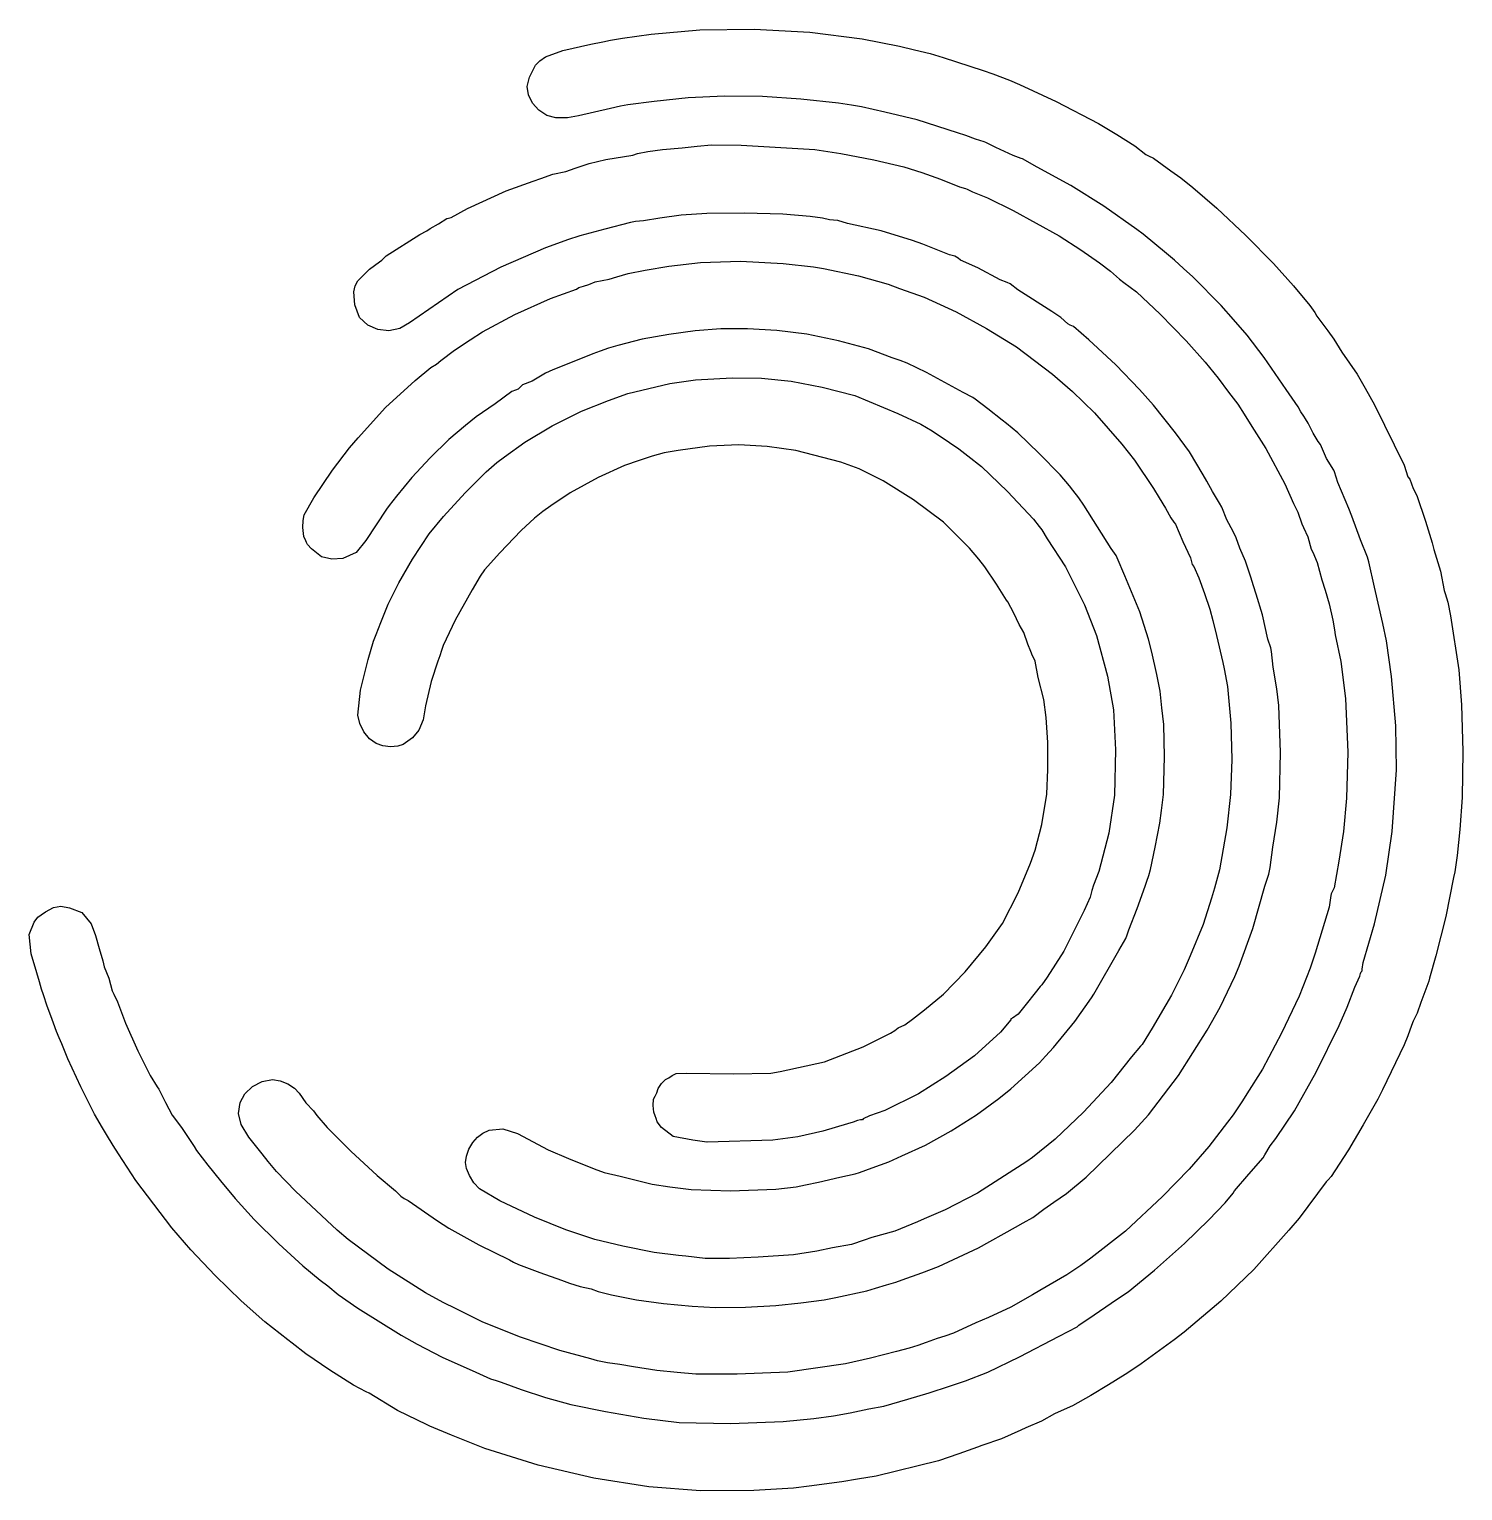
# Model space of a CAD drawing. Extents: x 29 to 176, y 132 to 282.
import ezdxf

# ---------------------------------------------------------------- set-up
doc = ezdxf.new("R2010")
doc.units = 0

msp = doc.modelspace()

# ---------------------------------------------------------------- linework, layer by layer
at = {"layer": 'Ebene 1', "color": 10}
for points in [[(98.269978, 132.20995), (92.979853, 132.603996), (87.314139, 133.498877), (81.596947, 134.831177), (76.152387, 136.53748), (72.720355, 137.89833), (70.495887, 138.82405), (70.22539, 138.98467), (67.200438, 140.46199), (64.267383, 142.21681), (63.981376, 142.37092), (62.686256, 143.04776), (60.256717, 144.587051), (57.79312, 146.265455), (56.395828, 147.35963), (55.943801, 147.70743), (53.582803, 149.54733), (51.155419, 151.704772), (48.48369, 154.303117), (45.971816, 156.934564), (44.023997, 159.19131), (40.339076, 164.029044), (38.564094, 166.77439), (38.034238, 167.63239), (37.347729, 168.77642), (36.929711, 169.45061), (36.121326, 170.842888), (34.712044, 173.667814), (33.371459, 176.538502), (32.769166, 178.06807), (32.483161, 178.68001), (32.202047, 179.34735), (31.916042, 180.19072), (31.624742, 180.95339), (31.249873, 181.93261), (30.875003, 183.08617), (30.678976, 183.6666), (30.450501, 184.41975), (30.183155, 185.36467), (29.599378, 187.315797), (29.411801, 189.28884), (29.916336, 190.549902), (30.27875, 191.046588), (30.631289, 191.31559), (31.087404, 191.62261), (31.906325, 192.04601), (32.652819, 192.188592), (33.557238, 192.03311), (34.819804, 191.52829), (35.761331, 190.373041), (36.213752, 189.19722), (36.588622, 187.84348), (36.963491, 186.58823), (37.096487, 185.96914), (37.582944, 184.811994), (37.923311, 183.51306), (38.083801, 183.17206), (38.481729, 182.36172), (39.2998, 180.192583), (40.565901, 177.336529), (41.801878, 174.82023), (42.529575, 173.67036), (42.69005, 173.4093), (43.402863, 172.04284), (44.070207, 170.73088), (44.201607, 170.58788), (45.098841, 169.39619), (46.065994, 167.95254), (46.312776, 167.53716), (46.557059, 167.12178), (47.746456, 165.63047), (49.01371, 164.00977), (50.525301, 162.19842), (52.483349, 160.052037), (55.00354, 157.544751), (57.465319, 155.271962), (59.248133, 153.82907), (60.040917, 153.24049), (61.10678, 152.353141), (63.125833, 150.94033), (67.572315, 148.18402), (69.192996, 147.23817), (71.781779, 145.907124), (75.21505, 144.36568), (76.714864, 143.67962), (77.318658, 143.51279), (77.804868, 143.36979), (79.870436, 142.58874), (82.349121, 141.78528), (84.947415, 141.072265), (88.530056, 140.326344), (92.454277, 139.667773), (96.077308, 139.21681), (101.337166, 139.12233), (106.75478, 139.31942), (109.90084, 139.61956), (111.90287, 139.89071), (113.61889, 140.19215), (115.52559, 140.60008), (117.05095, 140.88926), (119.52965, 141.60016), (121.72235, 142.2719), (123.81971, 142.94182), (125.44041, 143.50367), (127.72844, 144.37498), (130.96983, 145.95536), (135.04892, 148.06586), (136.90795, 149.04227), (137.07125, 149.1857), (138.64427, 150.27741), (140.36977, 151.46867), (140.71448, 151.71165), (142.128118, 152.632157), (144.838506, 154.856727), (147.905214, 157.579931), (150.38781, 159.99634), (152.08647, 161.75894), (152.89683, 162.75351), (153.03983, 162.99293), (154.5083, 164.67717), (155.98599, 166.36142), (156.13821, 166.68846), (156.71021, 167.60342), (157.28222, 168.34748), (159.18977, 171.19816), (161.408999, 175.16344), (163.76088, 179.93074), (164.58468, 181.83744), (165.39066, 183.89003), (165.88836, 184.99955), (165.94956, 185.28266), (166.03586, 185.46016), (166.143705, 185.539797), (166.12786, 185.73126), (166.24071, 186.40748), (167.401319, 190.373812), (168.55214, 195.37498), (169.20522, 199.855714), (169.66275, 206.190324), (169.57905, 210.701894), (169.140074, 215.760893), (168.64052, 219.40646), (168.26371, 221.210708), (167.40205, 224.906716), (166.81594, 227.512533), (166.66488, 228.011257), (165.97448, 229.79084), (165.06758, 232.216667), (164.75698, 232.985522), (163.63424, 235.653373), (163.28821, 236.749723), (163.23061, 236.94095), (162.476598, 238.123312), (161.8585, 239.565655), (161.6097, 239.855667), (161.1016, 240.73681), (160.58773, 241.733765), (160.33314, 242.207709), (160.15532, 242.470368), (159.84362, 242.899374), (159.5689, 243.423716), (158.33573, 245.215948), (156.092324, 248.496908), (154.33206, 250.772849), (152.92238, 252.371798), (151.65767, 253.811843), (148.76077, 256.770586), (147.81439, 257.628599), (146.86804, 258.486613), (146.06656, 259.149551), (143.67247, 261.155987), (143.02822, 261.619866), (139.63641, 264.030454), (136.244172, 266.12109), (132.78139, 268.020098), (131.30662, 268.874256), (131.16363, 268.919646), (130.35035, 269.219757), (128.53899, 270.026227), (127.53797, 270.547715), (127.35674, 270.599965), (126.45388, 270.874716), (125.47226, 271.26148), (124.61141, 271.530586), (120.4832, 272.857063), (117.17435, 273.641538), (114.78473, 274.203498), (113.75784, 274.389053), (112.42941, 274.588529), (108.56636, 274.99704), (104.628368, 275.250671), (100.734212, 275.293305), (96.990404, 275.126669), (93.503458, 274.752495), (90.815358, 274.410829), (90.052668, 274.267987), (89.022738, 274.031138), (87.399081, 273.645246), (85.735173, 273.294948), (84.627369, 273.06667), (83.421315, 273.06167), (82.498185, 273.326913), (81.680005, 273.847838), (81.031173, 274.569885), (80.61609, 275.438489), (80.470736, 276.289945), (80.71159, 277.242152), (81.328241, 278.468633), (81.774413, 278.932124), (82.367049, 279.325095), (84.155398, 279.987413), (87.020674, 280.631461), (88.260028, 280.867648), (89.022708, 281.04297), (90.262058, 281.255105), (93.217438, 281.652303), (98.193123, 282.102409), (103.757268, 282.167757), (109.461744, 281.858062), (114.85842, 281.183043), (118.6718, 280.420189), (120.19716, 280.0406), (121.81786, 279.66181), (123.15255, 279.268452), (127.25194, 277.942835), (128.23147, 277.585735), (129.94749, 276.94072), (130.97, 276.49646), (134.737878, 274.762222), (139.09941, 272.478936), (140.96886, 271.369654), (142.818914, 270.202187), (143.93552, 269.324023), (144.20792, 269.164106), (144.73226, 268.925769), (146.51242, 267.638749), (147.52061, 266.923738), (148.76726, 265.922723), (151.23589, 263.792102), (154.200026, 260.987626), (157.029405, 258.125729), (159.09376, 255.822845), (160.76211, 253.831654), (161.28646, 253.09732), (161.48087, 252.710806), (162.62092, 251.219715), (163.21039, 250.361701), (164.05097, 249.048464), (164.82034, 247.904446), (165.6033, 246.760428), (166.43636, 245.330408), (166.91303, 244.472394), (167.40116, 243.614381), (170.42471, 237.441049), (170.81994, 236.249365), (171.01061, 235.987597), (171.20128, 235.510923), (171.36876, 235.034251), (171.73101, 234.319239), (172.61223, 231.698221), (173.29864, 229.455267), (173.48564, 228.787233), (174.173533, 226.549448), (174.55496, 224.596165), (174.62876, 224.266937), (174.90738, 223.39138), (175.19283, 221.973383), (176.05647, 216.443965), (176.33404, 212.850057), (176.448819, 208.054156), (176.392768, 203.353763), (176.15785, 200.046374), (175.86122, 197.377004), (175.64351, 195.69774), (175.48516, 195.12573), (174.723028, 191.148285), (173.69067, 187.08084), (173.02788, 184.7928), (172.95908, 184.5068), (172.15015, 182.3141), (171.77263, 181.22041), (171.37802, 180.39881), (171.20126, 179.95979), (170.81991, 178.88205), (170.43858, 177.97535), (168.21604, 173.35262), (167.73125, 172.39928), (166.22632, 169.77177), (164.7347, 167.19771), (163.76833, 165.72584), (162.94775, 164.43882), (162.6271, 164.10514), (162.43045, 163.91985), (159.67732, 160.17366), (158.61705, 158.94028), (155.029183, 154.92886), (151.63579, 151.64803), (147.88294, 148.48904), (146.83406, 147.69326), (143.4459, 145.22886), (142.89911, 144.8676), (141.83813, 144.14426), (140.09807, 143.08474), (138.2867, 141.98546), (136.40406, 140.93655), (134.94225, 140.28047), (134.56092, 140.10972), (133.224703, 139.34702), (131.63497, 138.67003), (131.13221, 138.42768), (129.130656, 137.531217), (127.12341, 136.8394), (126.67037, 136.68043), (124.77322, 135.98961), (122.67585, 135.2925), (116.2658, 133.7027), (114.38171, 133.38728), (112.76103, 133.12613), (109.42431, 132.68499), (107.80362, 132.47994), (103.733072, 132.238011), (98.270148, 132.21008), (98.269978, 132.20995)], [(97.771038, 144.16963), (95.886318, 144.34172), (93.788948, 144.54921), (91.405878, 144.93851), (89.975858, 145.16559), (88.736508, 145.34844), (87.687831, 145.54448), (87.030374, 145.73862), (83.823252, 146.595935), (79.796544, 147.978014), (75.928413, 149.522278), (73.197022, 150.86615), (71.862351, 151.54214), (70.051, 152.52258), (66.237621, 154.93387), (62.138255, 157.98653), (60.994251, 158.95904), (56.725155, 162.938699), (54.764433, 164.956214), (53.935073, 165.98193), (53.315416, 166.79691), (51.922912, 168.477276), (51.137378, 169.782149), (50.874711, 170.906427), (51.050808, 172.04501), (51.532676, 172.937672), (52.327846, 173.685762), (53.312648, 174.201469), (54.36341, 174.39698), (55.136, 174.282028), (55.930178, 173.970115), (56.622697, 173.524154), (57.090315, 173.00706), (57.782973, 172.017946), (58.563216, 171.18178), (58.896893, 170.72667), (59.95922, 169.485899), (62.402019, 167.067225), (65.109019, 164.542238), (66.963948, 162.98253), (67.534115, 162.44817), (67.875832, 162.19831), (68.295352, 162.00482), (71.290984, 159.89935), (72.434348, 159.15716), (75.518213, 157.429639), (78.678352, 155.88922), (79.079319, 155.66003), (79.588776, 155.40929), (81.798514, 154.59058), (84.015542, 153.80885), (84.834346, 153.51946), (85.92122, 153.16138), (87.058301, 152.934522), (87.783161, 152.65737), (89.117848, 152.31492), (91.691888, 151.8173), (94.456598, 151.40957), (97.411978, 151.138), (99.813413, 151.026563), (102.873251, 151.059896), (105.990993, 151.219246), (108.56614, 151.48586), (110.9495, 151.81225), (112.15462, 152.03565), (115.3349, 152.73246), (116.19642, 152.98892), (117.34045, 153.34011), (118.29029, 153.61746), (118.95763, 153.86069), (120.95966, 154.5655), (122.67569, 155.22195), (126.7916, 157.143261), (130.58882, 159.24902), (131.3515, 159.71453), (132.347575, 160.247441), (133.47565, 161.10196), (134.51683, 161.81803), (135.800569, 162.719291), (137.81015, 164.39102), (142.76993, 169.19256), (144.21884, 170.77845), (147.28083, 174.832035), (150.23278, 179.45391), (151.54946, 181.83728), (153.08094, 184.98334), (153.52659, 186.03202), (154.917486, 189.905245), (156.15176, 194.23081), (156.55558, 195.4899), (156.68315, 196.15725), (156.97525, 198.234864), (157.39458, 200.808907), (157.66203, 203.302462), (157.752739, 207.942275), (157.57293, 212.773427), (157.38566, 214.489454), (157.0186, 216.723466), (156.83615, 218.304842), (156.74905, 218.692536), (156.47102, 219.589864), (155.909722, 222.095849), (155.25313, 224.195354), (154.99285, 225.053367), (154.70685, 225.951424), (154.42201, 226.780621), (154.17886, 227.604696), (153.57283, 228.932674), (153.19345, 229.979446), (152.90663, 230.646791), (152.264895, 231.82808), (151.75264, 233.119437), (151.5115, 233.542792), (150.79648, 234.748097), (150.21235, 235.79678), (149.81449, 236.464123), (148.41024, 238.792395), (146.96976, 240.740138), (144.74249, 243.581395), (143.30826, 245.216138), (140.852339, 247.73931), (138.08471, 250.287668), (136.53085, 251.670023), (136.19718, 251.813025), (135.92575, 251.956027), (135.21075, 252.575703), (134.30638, 253.202645), (130.81407, 255.435746), (130.02144, 256.055423), (129.72359, 256.198426), (129.00859, 256.460418), (126.699617, 257.69787), (124.93522, 258.48646), (124.67757, 258.67713), (124.33436, 258.8678), (123.81001, 259.020366), (121.05484, 260.113195), (120.00616, 260.478145), (116.806416, 261.49479), (113.33272, 262.239349), (112.34006, 262.532687), (111.91106, 262.591017), (111.47974, 262.611577), (110.76471, 262.796789), (109.51932, 262.960907), (106.714997, 263.197092), (102.778396, 263.306157), (98.899377, 263.276078), (96.267798, 263.094831), (94.075098, 262.786916), (92.416298, 262.511978), (91.605658, 262.449488), (91.071778, 262.354468), (88.450348, 261.637188), (85.87633, 260.956096), (84.636989, 260.559243), (83.588295, 260.194335), (82.348961, 259.728504), (77.7999, 257.749319), (73.366092, 255.472037), (68.401259, 252.039935), (67.413337, 251.471872), (66.295197, 251.239188), (65.16721, 251.348494), (64.149743, 251.806402), (63.278319, 252.586531), (62.797672, 253.882322), (62.703173, 255.238942), (62.850693, 255.851499), (63.118499, 256.346834), (64.32369, 257.557492), (65.331797, 258.291591), (65.570137, 258.476058), (66.016854, 258.905064), (69.489113, 261.113705), (70.19384, 261.469614), (70.527507, 261.72135), (71.385534, 262.214876), (72.243538, 262.731538), (72.421028, 262.784668), (72.701025, 262.840848), (74.378898, 263.780336), (78.344925, 265.60322), (81.109617, 266.579734), (81.872294, 266.869114), (83.119886, 267.296075), (84.446319, 267.582838), (85.399653, 267.914955), (86.829664, 268.391699), (88.545688, 268.79427), (91.313748, 269.252766), (91.810678, 269.405637), (92.856018, 269.632754), (94.361108, 269.833554), (96.398288, 270.007429), (97.923638, 270.170615), (99.384134, 270.306966), (102.437226, 270.27773), (109.99601, 269.819275), (112.673372, 269.420745), (116.025555, 268.759922), (119.103838, 268.040447), (120.9595, 267.465962), (122.8662, 266.782766), (124.82595, 265.996995), (125.44562, 265.830568), (125.63091, 265.766998), (126.17356, 265.480379), (127.714368, 264.85883), (130.333111, 263.585655), (135.06906, 260.975917), (137.26175, 259.530611), (139.18214, 258.208997), (140.31425, 257.34245), (141.24862, 256.532105), (141.69784, 256.198433), (142.973739, 255.226155), (145.406564, 252.92246), (148.063637, 250.207053), (150.01228, 247.999641), (151.34403, 246.359773), (152.42032, 244.92975), (153.36721, 243.70893), (154.03433, 242.660247), (154.80672, 241.42154), (156.24011, 239.133505), (158.189, 235.510783), (159.10055, 233.508752), (159.53104, 232.610668), (159.95143, 231.418983), (160.11314, 231.030047), (160.570455, 230.101505), (160.90477, 228.83134), (161.05923, 228.519565), (161.505615, 227.453995), (161.98866, 225.6913), (162.34424, 224.630544), (162.729, 223.200521), (163.12081, 221.530122), (163.28422, 220.536862), (163.36642, 220.026634), (163.927715, 217.285271), (164.43258, 213.488446), (164.656101, 208.001915), (164.52848, 203.285305), (164.21964, 199.855574), (163.74939, 196.80484), (163.25284, 194.0878), (162.9661, 193.46813), (162.9032, 193.2835), (162.73665, 192.09181), (161.32355, 187.3667), (160.80747, 185.84135), (159.665117, 182.946657), (157.859487, 179.150903), (155.903975, 175.474087), (154.31197, 172.93621), (153.85012, 172.21347), (152.88758, 170.77845), (152.31829, 170.01577), (150.39036, 167.53706), (148.40038, 165.20115), (145.65062, 162.38899), (141.841096, 158.859835), (138.31055, 156.08914), (137.26186, 155.31545), (135.8365, 154.36212), (133.06714, 152.74385), (132.30446, 152.30973), (130.08864, 151.060415), (127.8034, 149.99545), (126.52039, 149.43716), (124.200785, 148.369889), (123.33045, 148.08759), (122.54549, 147.81955), (121.40146, 147.41737), (120.55144, 147.10734), (119.68337, 146.84934), (118.37552, 146.49289), (115.71621, 145.80873), (113.14216, 145.2254), (107.23141, 144.36597), (102.033478, 144.178048), (97.770998, 144.16963), (97.771038, 144.16963)], [(98.748438, 156.05698), (96.771578, 156.27968), (96.007118, 156.35918), (93.503238, 156.66665), (90.309028, 157.31406), (87.420931, 157.997497), (84.434649, 158.968354), (81.227734, 160.271594), (77.677738, 161.95218), (75.592327, 163.198907), (75.012098, 163.809741), (74.562346, 164.56115), (74.277958, 165.263016), (74.175042, 165.905685), (74.252378, 166.550521), (74.508746, 167.25889), (74.897412, 167.937132), (75.381547, 168.488715), (75.946768, 168.908962), (76.578688, 169.193199), (77.985093, 169.334941), (79.485686, 168.87654), (82.635088, 167.17661), (84.732446, 166.31522), (87.372151, 165.2279), (88.389618, 164.86762), (90.039968, 164.50087), (93.310712, 163.672869), (95.123928, 163.41078), (97.311188, 163.13467), (101.340308, 162.973409), (105.99207, 163.16077), (108.08943, 163.40703), (109.04279, 163.58954), (110.37747, 163.88114), (112.57017, 164.38827), (114.1432, 164.718), (114.5722, 164.87035), (115.85923, 165.35072), (117.56908, 165.94425), (118.90377, 166.56549), (121.347873, 167.680246), (123.973158, 169.1246), (126.555913, 170.766009), (128.87243, 172.47193), (130.09783, 173.4475), (133.01948, 176.1077), (133.63916, 176.78729), (134.45836, 177.69132), (136.661981, 180.356863), (138.3617, 182.77267), (138.61167, 183.17198), (141.18082, 187.65271), (141.88563, 188.86028), (142.02862, 189.25116), (142.19116, 189.75961), (143.06289, 191.94278), (143.88251, 194.23082), (144.04478, 194.77005), (144.24082, 195.34206), (144.42521, 195.94684), (144.89022, 198.234874), (145.37484, 200.713582), (145.55745, 202.019069), (145.76613, 203.639761), (145.86112, 207.524069), (145.77413, 210.819072), (145.58106, 212.535097), (145.3995, 214.251124), (145.0749, 215.96715), (144.56389, 218.255184), (144.21844, 219.589872), (143.332079, 222.382534), (141.78859, 226.072639), (141.01532, 227.931666), (140.88324, 228.170004), (140.39068, 228.880481), (137.59887, 233.351443), (137.0716, 234.097905), (136.45193, 234.874891), (136.11826, 235.313387), (135.157555, 236.460007), (133.017479, 238.641607), (130.811085, 240.757636), (129.65143, 241.707545), (129.2173, 242.041215), (127.72879, 243.224926), (126.42588, 244.225941), (126.18375, 244.376919), (125.19864, 244.890558), (121.43669, 246.956841), (119.46688, 247.914906), (118.73302, 248.19031), (117.93813, 248.465332), (115.504483, 249.367762), (112.434458, 250.201349), (109.153686, 250.865701), (106.0878, 251.260425), (103.084916, 251.429164), (100.341609, 251.419761), (97.706692, 251.226517), (95.028978, 250.843736), (92.264268, 250.380216), (89.779308, 249.717485), (88.825948, 249.43189), (87.974198, 249.147933), (87.211524, 248.869241), (84.410979, 247.732292), (83.105728, 247.236963), (82.378911, 246.880522), (80.994434, 246.072269), (80.008483, 245.674831), (79.749756, 245.42737), (79.565749, 245.22413), (79.278379, 245.139597), (78.917439, 244.98665), (77.192421, 243.724661), (75.23807, 242.386902), (74.150736, 241.503329), (72.457372, 240.062182), (70.545335, 238.201344), (68.671079, 236.183523), (67.091058, 234.27143), (66.338251, 233.318083), (66.047314, 232.9176), (63.939366, 229.69536), (62.928483, 228.482603), (61.566618, 227.867403), (60.434828, 227.779436), (59.38535, 228.024243), (58.359218, 228.863441), (57.942523, 229.311358), (57.866999, 229.507611), (57.775299, 229.677703), (57.572023, 230.107518), (57.489292, 231.058958), (57.500792, 231.778826), (57.627716, 232.356398), (58.591586, 234.082583), (60.515453, 236.930361), (62.267475, 239.228839), (63.140289, 240.259522), (65.969496, 243.359009), (69.002686, 246.120108), (70.611647, 247.474749), (71.185474, 247.808971), (71.614891, 248.169647), (73.043115, 249.24795), (74.627406, 250.298683), (75.890124, 251.104464), (79.203459, 252.881409), (82.874351, 254.551534), (85.541233, 255.49931), (85.78152, 255.658203), (86.24693, 255.817094), (86.816837, 255.986149), (87.473274, 256.2538), (88.907378, 256.508056), (89.670068, 256.749256), (90.854281, 257.116904), (92.597438, 257.448434), (95.028978, 257.848353), (98.279427, 258.220007), (102.36975, 258.362105), (106.744237, 258.129835), (109.84968, 257.792045), (110.86992, 257.617618), (114.474594, 256.857501), (117.52798, 256.004776), (118.67199, 255.560031), (121.21949, 254.67359), (124.48741, 253.180597), (127.608674, 251.461053), (130.66597, 249.564445), (134.35804, 246.790884), (136.41479, 244.982019), (138.679054, 242.792715), (141.48355, 239.610179), (142.768914, 237.95675), (144.74403, 235.055242), (145.30958, 234.080761), (145.95683, 233.032078), (146.50047, 232.031063), (146.80861, 231.602056), (146.98642, 231.385497), (147.73425, 229.621804), (148.511438, 227.920868), (148.69848, 227.237972), (148.84871, 227.047304), (149.36452, 225.881968), (149.94635, 224.261277), (150.51806, 222.66818), (150.79982, 221.487442), (151.18947, 219.948384), (151.82598, 217.206502), (151.99215, 216.539159), (152.30217, 214.727798), (152.661473, 210.9653), (152.7714, 207.249359), (152.632237, 203.649915), (152.24427, 200.236908), (151.502162, 195.921695), (150.98087, 194.02208), (150.66568, 193.01848), (149.813904, 190.325087), (148.50099, 187.0807), (147.88009, 185.65068), (146.578951, 183.06563), (144.57498, 179.67706), (143.55442, 178.00869), (143.38698, 177.83323), (142.4813, 176.74285), (140.395504, 174.111178), (137.557592, 171.060243), (134.63744, 168.269628), (132.30492, 166.41892), (131.73291, 166.00855), (126.69033, 162.73077), (123.354877, 161.036264), (121.21143, 160.10096), (120.51687, 159.79786), (118.187125, 158.853661), (115.83998, 158.19426), (115.04408, 157.93869), (113.736682, 157.493848), (111.80794, 157.12531), (110.18724, 156.8005), (107.803407, 156.425159), (104.18116, 156.1663), (101.22577, 156.04773), (98.748858, 156.05773), (98.748438, 156.05698)], [(98.929958, 167.98556), (97.467448, 168.17893), (95.451158, 168.55623), (94.271112, 169.493115), (93.818489, 170.055838), (93.705938, 170.41656), (93.601698, 170.68119), (93.46009, 171.059732), (93.412038, 171.74132), (93.458066, 172.393831), (93.598698, 172.68514), (93.789368, 173.05185), (93.933184, 173.478693), (94.276245, 173.987374), (94.68597, 174.41329), (95.029778, 174.59184), (95.362228, 174.83017), (95.764828, 175.007431), (96.855808, 175.05462), (101.60681, 175.00222), (105.46788, 175.06382), (106.42122, 175.24253), (110.9973, 176.2301), (114.93674, 177.756891), (116.66311, 178.60995), (117.76381, 179.16791), (118.19, 179.44782), (118.54702, 179.69142), (119.234731, 180.015235), (120.00642, 180.59948), (121.24578, 181.54366), (123.182663, 183.168762), (125.400769, 185.457935), (127.537378, 188.008093), (129.22977, 190.41615), (130.852871, 193.547639), (132.11394, 196.61417), (132.5896, 197.948864), (133.283036, 200.587767), (133.78937, 203.668954), (133.901459, 206.199359), (133.875425, 208.995859), (133.727433, 211.559943), (133.47365, 213.393102), (132.89842, 215.655276), (132.60409, 217.323635), (132.50659, 217.492498), (132.30467, 217.862585), (132.13863, 218.335291), (131.85194, 219.061555), (131.429414, 220.276753), (130.94208, 221.076853), (130.39451, 222.268538), (129.80272, 223.403255), (129.6353, 223.588245), (128.63428, 225.219161), (127.4426, 226.995388), (126.80349, 227.795509), (125.85013, 228.920746), (123.1711, 231.602048), (120.119566, 233.896184), (116.98803, 235.820159), (115.90709, 236.371671), (114.550753, 237.052558), (112.661762, 237.748684), (108.05718, 238.934789), (105.103224, 239.371716), (102.184051, 239.517809), (99.18268, 239.373093), (95.982128, 238.937589), (94.552108, 238.71864), (93.312758, 238.365809), (91.978058, 237.903674), (90.467993, 237.419458), (87.783341, 236.162019), (84.892968, 234.592452), (82.921288, 233.275917), (82.098201, 232.676423), (81.227317, 232.018255), (79.857726, 230.727658), (77.677908, 228.440454), (76.104907, 226.684417), (75.67589, 226.065765), (74.834833, 224.657107), (73.085979, 221.540003), (71.862521, 218.948707), (71.694691, 218.410539), (71.536241, 217.873786), (71.308774, 217.335883), (70.623269, 215.238529), (70.06861, 212.747851), (69.801253, 211.302145), (69.383086, 210.249439), (68.735286, 209.452994), (67.779032, 208.776069), (67.20655, 208.59286), (66.457592, 208.549629), (65.674211, 208.641832), (64.99846, 208.864929), (64.326518, 209.363758), (63.738946, 210.093492), (63.31182, 210.936228), (63.121219, 211.774065), (63.396352, 214.361218), (64.165613, 217.492431), (64.73227, 219.393205), (64.98453, 220.060548), (65.476287, 221.305822), (66.215177, 223.178731), (67.316443, 225.371126), (68.734976, 227.800272), (70.425667, 230.383437), (71.893282, 232.161967), (74.141901, 234.607675), (76.270099, 236.771257), (77.376448, 237.703408), (78.176415, 238.279455), (80.244986, 239.808945), (83.037644, 241.465247), (86.06359, 242.980814), (88.832028, 244.088098), (90.797088, 244.793157), (95.124118, 245.828014), (97.749546, 246.192084), (101.51154, 246.394754), (104.527488, 246.35387), (107.57738, 246.044557), (110.740402, 245.455361), (114.09574, 244.574828), (118.503997, 242.747153), (120.851132, 241.630686), (122.00852, 240.965337), (123.81988, 239.751159), (124.77323, 239.100421), (125.68375, 238.409327), (127.085985, 237.304245), (129.73658, 234.74803), (132.40997, 231.887985), (133.0151, 231.1635), (133.25803, 230.809599), (133.82072, 229.897694), (135.695652, 226.997268), (137.64332, 223.117184), (138.87808, 219.971136), (140.02623, 215.776405), (140.61074, 212.344352), (140.8305, 208.216808), (140.723076, 203.589982), (140.13407, 199.664824), (139.12568, 195.75609), (138.57318, 194.3356), (138.4061, 193.80867), (138.24633, 193.1318), (137.61316, 191.75203), (135.514716, 187.580564), (133.80865, 184.89523), (133.25803, 184.11348), (133.10847, 183.93457), (132.59895, 183.3149), (131.67959, 182.12321), (130.83247, 181.1222), (130.26947, 180.69319), (130.105152, 180.644423), (130.09676, 180.52715), (129.019619, 179.272256), (126.36774, 176.82325), (123.43854, 174.72589), (120.629744, 172.941481), (117.16502, 171.23394), (115.592, 170.665), (114.95375, 170.35542), (114.869746, 170.253593), (114.66773, 170.27532), (114.38173, 170.20042), (113.91631, 170.01573), (113.34367, 169.84223), (110.80604, 169.09269), (108.238727, 168.537644), (105.69408, 168.18593), (98.930138, 167.98552), (98.929958, 167.98556)]]:
    msp.add_lwpolyline(points, dxfattribs=at)

doc.saveas('drawing.dxf')
